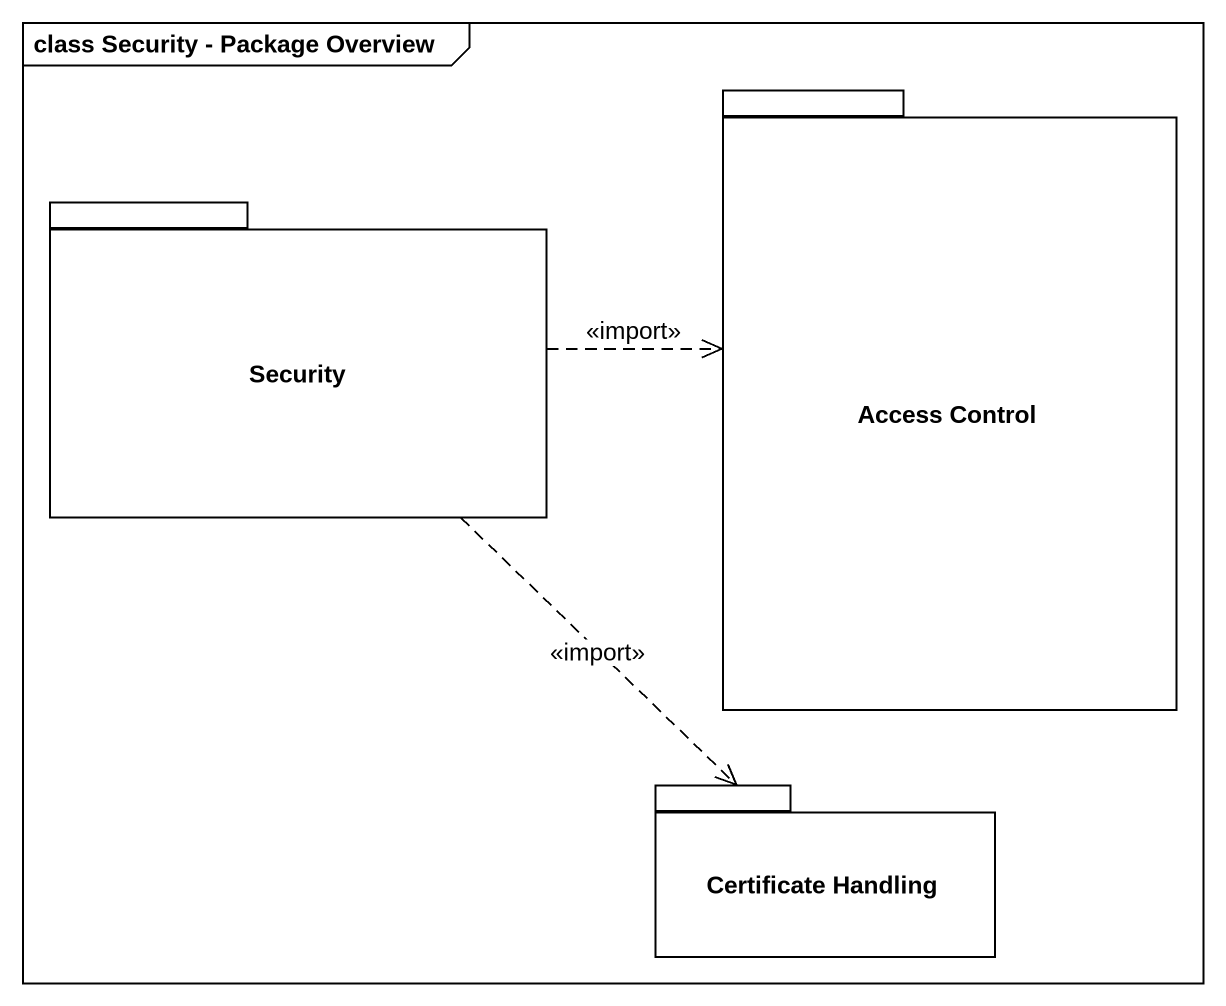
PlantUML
@startuml
mainframe class Security - Package Overview
package "Access Control" as Access_Control {
}
package Security {
}
package "Certificate Handling" as Certificate_Handling {
}
Security .right.> Access_Control : <<import>>
Security ..> Certificate_Handling : <<import>>
@enduml
